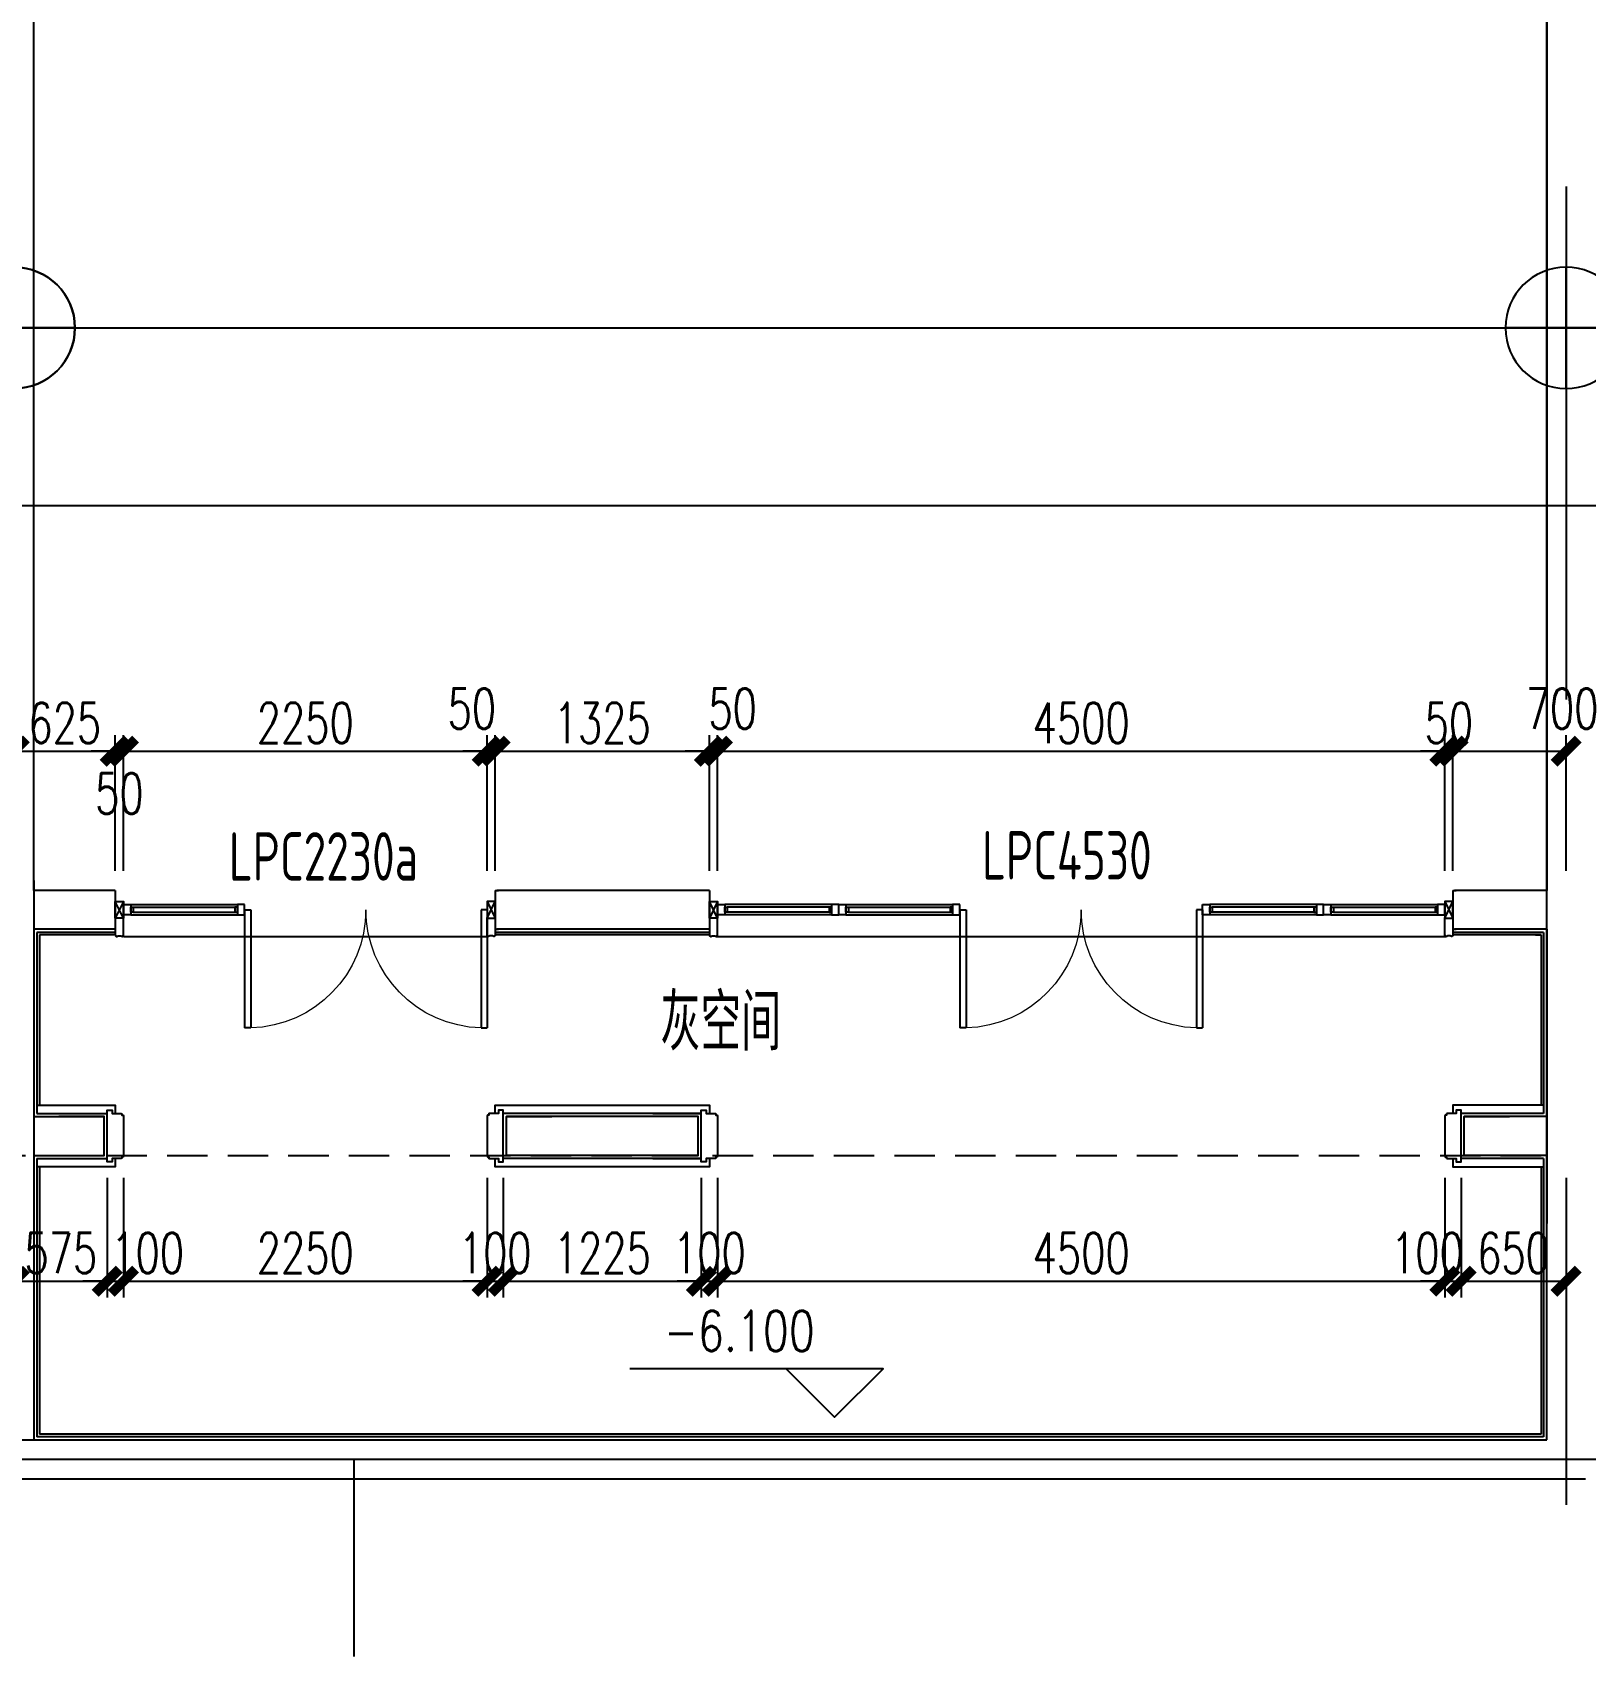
# Model space of a CAD drawing. Extents: x 296441 to 853063, y 459050 to 1117990.
# Drawn here: x 827336 to 836943, y 865610 to 875658 of the extents above; entities that cross this region are included whole.
import ezdxf

# ---------------------------------------------------------------- set-up
doc = ezdxf.new("R2010")
doc.units = 0
doc.header["$LTSCALE"] = 1000
doc.linetypes.add('20-GRID$0$CENTER2', pattern=[28.575, 19.05, -3.175, 3.175, -3.175])
doc.linetypes.add('BSMT-PLAN-BS01$0$$0$HIDDEN', pattern=[0.375, 0.25, -0.125])
for name, color, linetype in [('20-GRID$0$G-GRID', 8, '20-GRID$0$CENTER2'), ('20-PLAN-BS01-P$0$G-XREF', 2, 'Continuous'), ('BSMT-PLAN-BS01$0$A-WALL', 1, 'Continuous'), ('BSMT-PLAN-BS01$0$BSMT-PLAN-BS01-P$0$A-WALL', 1, 'Continuous'), ('DZ-PLAN-MAIN-FL01$0$A-WIND-IDEN', 33, 'Continuous'), ('E-TEXT-BS01-MI-20$0$A-ANNO-LEVL', 3, 'Continuous'), ('E-TEXT-BS01-MI-20$0$A-ANNO-LEVL-TEXT', 255, 'Continuous'), ('E-TEXT-BS01-MI-20$0$A-ROOM-IDEN', 4, 'Continuous'), ('E1-BS01-18-19$0$A-OVLK', 140, 'Continuous'), ('E1-BS01-18-19$0$A-WALL', 1, 'Continuous'), ('E1-BS01-18-19$0$A-WALL-FNSH', 6, 'Continuous'), ('E1-BS01-18-19$0$G-XREF', 2, 'Continuous'), ('E1-BS01-20$0$A-DOOR', 4, 'Continuous'), ('E1-BS01-20$0$A-FLOR', 23, 'Continuous'), ('E1-BS01-20$0$A-OVLK', 140, 'Continuous'), ('E1-BS01-20$0$A-SECT-WIND', 155, 'Continuous'), ('E1-BS01-20$0$A-SECT-WOOD', 17, 'Continuous'), ('E1-BS01-20$0$A-WALL', 1, 'Continuous'), ('E1-BS01-20$0$A-WALL-FNSH', 6, 'Continuous'), ('E1-BS01-20$0$G-XREF', 2, 'Continuous'), ('G-BS01-20$0$A-OVLK', 140, 'Continuous'), ('G-BS01-20$0$A-WALL-FNSH', 6, 'Continuous'), ('G-XREF', 2, 'Continuous'), ('menchuangtao1$0$A-DETL-STONE', 42, 'Continuous'), ('menchuangtao1$0$A-WALL', 1, 'Continuous'), ('menchuangtao1$0$A_CUR_FRAME', 112, 'Continuous'), ('mentao100$0$A-SECT-FNSH', 6, 'Continuous'), ('mentao100$0$A-SECT-STONE', 42, 'Continuous'), ('mentao100$0$A-WALL', 1, 'Continuous'), ('ZT0_默认图层-----PM、LM、DY、JD', 7, 'Continuous'), ('ZT1_Dim---标注---PM、LM、DY、JD', 252, 'Continuous')]:
    doc.layers.add(name, color=color, linetype=linetype)
doc.layers.add('E-TEXT-BS01-MI-20$0$A-ANNO-NPLT', color=215, linetype='Continuous', plot=False)
doc.layers.add('E1-BS01-20$0$A-ANNO-NPLT', color=215, linetype='Continuous', plot=False)
doc.styles.add('E-TEXT-BS01-MI-20$0$GOA_01_thin_0.75', font='romans.shx', dxfattribs={"width": 0.75, "bigfont": 'hzdx.shx'})
doc.styles.get("Standard").update_dxf_attribs({"font": 'gbenor.shx', "bigfont": 'gbcbig.shx'})
doc.styles.add('ZT-DIMSTYLE', font='ROMANS.shx', dxfattribs={"width": 0.7, "bigfont": 'CHINESE.shx'})
doc.dimstyles.new('ZT-DIM100', dxfattribs={"dimscale": 100, "dimtxt": 2.5, "dimasz": 1.5, "dimexe": 1, "dimexo": 1, "dimgap": 0.5, "dimtad": 1, "dimdec": 0, "dimdsep": 46, "dimtxsty": 'ZT-DIMSTYLE', "dimblk": 'ARCHTICK', "dimcen": 2.5, "dimclrd": 175, "dimclre": 175, "dimclrt": 7, "dimazin": 2, "dimtfac": 1, "dimtix": 1, "dimtmove": 2, "dimatfit": 3, "dimfxl": 0, "dimarcsym": 0})

# ---------------------------------------------------------------- blocks, each defined once
blk = doc.blocks.new('E-TEXT-BS01-MI-20$0$A$C6F811121')
for p, q in [((0, -750), (0, 750)), ((-750, 0), (750, 0))]:
    blk.add_line(p, q)
blk.add_circle((0, 0), 750)
blk = doc.blocks.new('E-TEXT-BS01-MI-20')
at = {"layer": 'E-TEXT-BS01-MI-20$0$A-ANNO-LEVL'}
blk.add_lwpolyline([(-4825, -6440), (-4525, -6740), (-4225, -6440), (-5792, -6440)], dxfattribs=at)
at = {"layer": 'E-TEXT-BS01-MI-20$0$A-ANNO-NPLT', "xscale": -0.5, "yscale": 0.5, "zscale": 0.5}
blk.add_blockref('E-TEXT-BS01-MI-20$0$A$C6F811121', (0, 0), dxfattribs=at)
at = {"layer": 'E-TEXT-BS01-MI-20$0$A-ANNO-LEVL-TEXT', "style": 'E-TEXT-BS01-MI-20$0$GOA_01_thin_0.75', "width": 0.75}
blk.add_text('-6.100', height=250, dxfattribs=at).set_placement((-5580, -6331))
at = {"layer": 'E-TEXT-BS01-MI-20$0$A-ROOM-IDEN', "style": 'E-TEXT-BS01-MI-20$0$GOA_01_thin_0.75', "width": 0.75}
blk.add_text('灰空间', height=350, dxfattribs=at).set_placement((-5603, -4471))
blk = doc.blocks.new('menchuangtao1')
at = {"layer": 'menchuangtao1$0$A-DETL-STONE'}
blk.add_lwpolyline([(-10, -52), (-10, -159, -0.471625), (-15, -162, -0.528396), (-19, -165, 0.241692), (-51, -165, -0.528396), (-55, -162, -0.471625), (-60, -159), (-60, -52)], format="xyb", close=True, dxfattribs=at)
at = {"layer": 'menchuangtao1$0$A-WALL'}
for p, q in [((-10, 120), (-10, -120)), ((-10, 120), (10, 120)), ((-10, -120), (10, -120))]:
    blk.add_line(p, q, dxfattribs=at)
at = {"layer": 'menchuangtao1$0$A_CUR_FRAME'}
for p, q in [((-60, -52), (-10, 52)), ((-60, 52), (-10, -52))]:
    blk.add_line(p, q, dxfattribs=at)
blk.add_lwpolyline([(-10, -52), (-10, 52), (-60, 52), (-60, -52)], close=True, dxfattribs=at)
blk = doc.blocks.new('E1-BS01-20$0$B-PLAN-FL01$0$$DorLib2D$00000002')
for p, q in [((-0.5, 0), (-0.5, 0.4875)), ((-0.475, 0.4875), (-0.5, 0.4875)), ((-0.475, 0), (-0.475, 0.4875)), ((0.475, 0), (0.475, 0.4875)), ((0.475, 0.4875), (0.5, 0.4875)), ((0.5, 0), (0.5, 0.4875)), ((-0.5, 0), (-0.475, 0)), ((0.5, 0), (0.475, 0))]:
    blk.add_line(p, q)
at = {"lineweight": 13}
for centre, start, end in [((-0.4875, 0), 0, 88.53072), ((0.4875, 0), 91.46928, 180)]:
    blk.add_arc(centre, 0.4875, start, end, dxfattribs=at)
blk = doc.blocks.new('E1-BS01-20$0$A$C6F811121')
for p, q in [((0, -750), (0, 750)), ((-750, 0), (750, 0))]:
    blk.add_line(p, q)
blk.add_circle((0, 0), 750)
blk = doc.blocks.new('E1-BS01-20$0$750----DDDD')
at = {"layer": 'E1-BS01-20$0$A-SECT-WIND'}
for p, q in [((45, 32.5), (705, 32.5)), ((60, 15), (690, 15)), ((45, -32.5), (705, -32.5)), ((60, -15), (690, -15))]:
    blk.add_line(p, q, dxfattribs=at)
at = {"layer": 'E1-BS01-20$0$A-SECT-WOOD'}
for points in [[(0, 32.5), (45, 32.5), (45, -32.5), (0, -32.5)], [(60, 15), (60, -15), (45, -15), (45, 15)], [(690, 15), (690, -15), (705, -15), (705, 15)], [(750, 32.5), (705, 32.5), (705, -32.5), (750, -32.5)]]:
    blk.add_lwpolyline(points, close=True, dxfattribs=at)
blk = doc.blocks.new('YQ121111477')
at = {"layer": '20-GRID$0$G-GRID'}
for p, q in [((68700, 31320.2), (68700, 938.6)), ((-4674.1, 8220.2, 0), (82140, 8220.2, 0)), ((-4674.1, 7120.2, 0), (82140, 7120.2, 0)), ((-4674.1, 1220.2), (82140, 1220.2)), ((61200, 1220.2), (61200, 0))]:
    blk.add_line(p, q, dxfattribs=at)
at = {"layer": 'BSMT-PLAN-BS01$0$A-WALL', "color": 1}
for p, q in [((59220, 4800.2, 0.5), (59220, 3700.2, 0.5)), ((59220, 3700.2, -1.2), (59220, 1340.2, -0.9))]:
    blk.add_line(p, q, dxfattribs=at)
at = {"layer": 'BSMT-PLAN-BS01$0$A-WALL', "color": 5, "linetype": 'BSMT-PLAN-BS01$0$$0$HIDDEN'}
blk.add_line((9420, 3100.2, -0.4), (68580, 3100.2, -0.4), dxfattribs=at)
at = {"layer": 'BSMT-PLAN-BS01$0$A-WALL', "color": 1}
for points, elevation in [([(68580, 1340.2), (68580, 21940.2)], -0.2), ([(9420, 1340.2), (68580, 1340.2)], -1.1), ([(9180, 1100.2), (68820, 1100.2)], -1.1)]:
    blk.add_lwpolyline(points, dxfattribs=dict(at, elevation=elevation))
at = {"layer": 'BSMT-PLAN-BS01$0$BSMT-PLAN-BS01-P$0$A-WALL', "color": 1, "elevation": -0.2}
blk.add_lwpolyline([(68580, 1340.2), (68580, 21940.2)], dxfattribs=at)
at = {"layer": 'E1-BS01-20$0$A-FLOR'}
for p, q in [((59775, 4455.2, 0), (62025, 4455.2, 0)), ((63441, 4455.2, 0), (67959, 4455.2, 0))]:
    blk.add_line(p, q, dxfattribs=at)
at = {"layer": 'E1-BS01-20$0$A-OVLK'}
for p, q in [((59725, 4465.2, 0), (59255, 4465.2, 0)), ((63400, 4465.2, 0), (62075, 4465.2, 0)), ((68545, 4465.2, 0), (68000, 4465.2, 0))]:
    blk.add_line(p, q, dxfattribs=at)
at = {"layer": 'E1-BS01-20$0$A-WALL'}
for p, q in [((68580, 15840.2, 0), (68580, 4740.2, 0)), ((59220, 4740.2, 0), (59220, 12300.2, 0)), ((59715, 4740.2, 0), (59220, 4740.2, 0)), ((63390, 4740.2, 0), (62085, 4740.2, 0)), ((68580, 4740.2, 0), (68010, 4740.2, 0)), ((59220, 4500.2, 0), (59220, 2679.7, 0)), ((59715, 4500.2, 0), (59220, 4500.2, 0)), ((63390, 4500.2, 0), (62085, 4500.2, 0)), ((68580, 4500.2, 0), (68010, 4500.2, 0)), ((68580, 4500.2, 0), (68580, 2679.7, 0))]:
    blk.add_line(p, q, dxfattribs=at)
at = {"layer": 'E1-BS01-20$0$A-WALL-FNSH'}
for p, q in [((59725, 4480.2, 0), (59240, 4480.2, 0)), ((63400, 4480.2, 0), (62075, 4480.2, 0)), ((68560, 4480.2, 0), (68000, 4480.2, 0))]:
    blk.add_line(p, q, dxfattribs=at)
for p in [(59775, 4620.2, 0), (64200, 4620.2, 0), (67200, 4620.2, 0)]:
    blk.add_blockref('E1-BS01-20$0$750----DDDD', p)
at = {"xscale": -1}
for p in [(64200, 4620.2, 0), (67200, 4620.2, 0)]:
    blk.add_blockref('E1-BS01-20$0$750----DDDD', p, dxfattribs=at)
at = {"layer": '20-PLAN-BS01-P$0$G-XREF'}
for p in [(59100, 8220.2, 0), (68700, 8220.2, 0)]:
    blk.add_blockref('E-TEXT-BS01-MI-20', p, dxfattribs=at)
at = {"layer": 'E1-BS01-20$0$A-ANNO-NPLT', "xscale": 0.5, "yscale": 0.5, "zscale": 0.5}
blk.add_blockref('E1-BS01-20$0$A$C6F811121', (59100, 8220.2, 0), dxfattribs=at)
at = {"layer": 'E1-BS01-20$0$A-DOOR', "xscale": -1500, "yscale": 1500, "zscale": 1500, "rotation": 180}
for p in [(61275, 4620.2, 0), (65700, 4620.2, 0)]:
    blk.add_blockref('E1-BS01-20$0$B-PLAN-FL01$0$$DorLib2D$00000002', p, dxfattribs=at)
at = {"layer": 'E1-BS01-20$0$G-XREF', "xscale": -1}
for p in [(59714.9, 4620.2, 0), (63389.9, 4620.2, 0)]:
    blk.add_blockref('menchuangtao1', p, dxfattribs=at)
at = {"layer": 'E1-BS01-20$0$G-XREF'}
for p in [(62085.1, 4620.2, 0), (68010, 4620.2, 0)]:
    blk.add_blockref('menchuangtao1', p, dxfattribs=at)
blk = doc.blocks.new('mentao100')
at = {"layer": 'mentao100$0$A-SECT-FNSH'}
for p, q in [((-280, 140), (20, 140)), ((-280, -140), (20, -140))]:
    blk.add_line(p, q, dxfattribs=at)
at = {"layer": 'mentao100$0$A-SECT-STONE', "ltscale": 0.1}
blk.add_lwpolyline([(20, 140), (20, 160), (50, 160), (50, 140), (105, 140, -0.414214), (110, 135), (110, 130), (115, 130, -0.414165), (120, 125), (120, 98), (120, -125, -0.414165), (115, -130), (110, -130), (110, -135, -0.414214), (105, -140), (50, -140), (50, -160), (20, -160), (20, -140)], format="xyb", close=True, dxfattribs=at)
at = {"layer": 'mentao100$0$A-WALL'}
blk.add_lwpolyline([(-280, -120), (0, -120), (0, 120), (-280, 120)], dxfattribs=at)
blk = doc.blocks.new('YQ1230160300')
at = {"layer": 'E1-BS01-18-19$0$A-OVLK'}
for points, elevation in [([(20, 2070), (580, 2070), (580, 2020)], 0), ([(6505, 2020), (6505, 2070), (5180, 2070), (5180, 2020)], 1), ([(9340, 2070), (8855, 2070), (8855, 2020)], 1), ([(580, 1740), (580, 1690), (20, 1690)], 0), ([(5180, 1740), (5180, 1690), (6505, 1690), (6505, 1740)], 1), ([(8855, 1740), (8855, 1690), (9340, 1690)], 1)]:
    blk.add_lwpolyline(points, dxfattribs=dict(at, elevation=elevation))
at = {"layer": 'E1-BS01-18-19$0$A-WALL'}
for p, q in [((0, 2000, 0), (510, 2000, 1)), ((5250, 2000, 1), (6435, 2000, 1)), ((9360, 2000, 0), (8925, 2000, 1)), ((0, 1760, 0), (510, 1760, 1)), ((5250, 1760, 1), (6435, 1760, 1)), ((9360, 1760, 0), (8925, 1760, 1))]:
    blk.add_line(p, q, dxfattribs=at)
at = {"layer": 'E1-BS01-18-19$0$A-WALL-FNSH'}
for p, q in [((20, 3140, 0), (20, 2020, 0)), ((20, 2020, 0), (530, 2020, 1)), ((5230, 2020, 1), (6455, 2020, 1)), ((9340, 2020, 0), (8905, 2020, 1)), ((20, 1740, 0), (530, 1740, 1)), ((20, 1740), (20, 20)), ((5230, 1740, 1), (6455, 1740, 1)), ((9340, 1740, 0), (8905, 1740, 1)), ((9340, 1740, 0), (9340, 20, -1)), ((20, 20, -1), (9340, 20, -1))]:
    blk.add_line(p, q, dxfattribs=at)
at = {"layer": 'G-BS01-20$0$A-OVLK'}
for p, q in [((35, 3125, 0), (35, 2070, 0)), ((70, 3125, 0), (35, 3125, 0)), ((9325, 3125, 0), (9325, 2070, 0)), ((35, 1690), (35, 35)), ((9325, 1690, 0), (9325, 35, -1)), ((35, 35, -1), (9325, 35, -1))]:
    blk.add_line(p, q, dxfattribs=at)
at = {"layer": 'G-BS01-20$0$A-WALL-FNSH'}
blk.add_line((9340, 3140, 0), (9340, 2020, 0), dxfattribs=at)
at = {"layer": 'E1-BS01-18-19$0$G-XREF'}
for p in [(510, 1880, 1), (6435, 1880, 1)]:
    blk.add_blockref('mentao100', p, dxfattribs=at)
at = {"layer": 'E1-BS01-18-19$0$G-XREF', "extrusion": (0, 0, -1), "zscale": -1}
blk.add_blockref('mentao100', (-5250, 1880, -1), dxfattribs=at)
at = {"layer": 'E1-BS01-18-19$0$G-XREF', "xscale": -1}
blk.add_blockref('mentao100', (8925, 1880, 1), dxfattribs=at)
blk = doc.blocks.new('_ArchTick')
at = {"color": 0, "linetype": 'ByBlock', "const_width": 0.4}
blk.add_lwpolyline([(-0.5, -0.5), (0.5, 0.5)], dxfattribs=at)
blk = doc.blocks.new('*D1648')
at = {"layer": 'Defpoints', "color": 0, "ltscale": 1000, "transparency": 16777216}
for p in [(58850, 861), (58150, 20), (58850, 20)]:
    blk.add_point(p, dxfattribs=at)
at = {"layer": 'ZT1_Dim---标注---PM、LM、DY、JD', "color": 175, "linetype": 'ByBlock', "lineweight": -2, "ltscale": 1000, "transparency": 16777216}
for p, q in [((58150, 120), (58150, 961)), ((58850, 120), (58850, 961)), ((58150, 861), (58850, 861))]:
    blk.add_line(p, q, dxfattribs=at)
at = {"layer": 'ZT1_Dim---标注---PM、LM、DY、JD', "color": 175, "lineweight": -2, "ltscale": 1000, "transparency": 16777216, "xscale": 150, "yscale": 150, "zscale": 150, "rotation": 180}
blk.add_blockref('_ArchTick', (58150, 861), dxfattribs=at)
at = {"layer": 'ZT1_Dim---标注---PM、LM、DY、JD', "color": 175, "lineweight": -2, "ltscale": 1000, "transparency": 16777216, "xscale": 150, "yscale": 150, "zscale": 150}
blk.add_blockref('_ArchTick', (58850, 861), dxfattribs=at)
at = {"layer": 'ZT1_Dim---标注---PM、LM、DY、JD', "color": 7, "ltscale": 1000, "transparency": 16777216, "insert": (58825, 1124), "char_height": 250, "attachment_point": 5, "style": 'ZT-DIMSTYLE'}
blk.add_mtext('700', dxfattribs=at)
blk = doc.blocks.new('*D1649')
at = {"layer": 'Defpoints', "color": 0, "ltscale": 1000, "transparency": 16777216}
for p in [(58150, 861), (58100, 20), (58150, 20)]:
    blk.add_point(p, dxfattribs=at)
at = {"layer": 'ZT1_Dim---标注---PM、LM、DY、JD', "color": 175, "linetype": 'ByBlock', "lineweight": -2, "ltscale": 1000, "transparency": 16777216}
for p, q in [((58100, 120), (58100, 961)), ((58150, 120), (58150, 961)), ((58100, 861), (57950, 861)), ((58100, 861), (58150, 861)), ((58150, 861), (58300, 861))]:
    blk.add_line(p, q, dxfattribs=at)
at = {"layer": 'ZT1_Dim---标注---PM、LM、DY、JD', "color": 175, "lineweight": -2, "ltscale": 1000, "transparency": 16777216, "xscale": 150, "yscale": 150, "zscale": 150}
blk.add_blockref('_ArchTick', (58100, 861), dxfattribs=at)
at = {"layer": 'ZT1_Dim---标注---PM、LM、DY、JD', "color": 175, "lineweight": -2, "ltscale": 1000, "transparency": 16777216, "xscale": 150, "yscale": 150, "zscale": 150, "rotation": 180}
blk.add_blockref('_ArchTick', (58150, 861), dxfattribs=at)
at = {"layer": 'ZT1_Dim---标注---PM、LM、DY、JD', "color": 7, "ltscale": 1000, "transparency": 16777216, "insert": (58125, 1036), "char_height": 250, "attachment_point": 5, "style": 'ZT-DIMSTYLE'}
blk.add_mtext('50', dxfattribs=at)
blk = doc.blocks.new('*D1650')
at = {"layer": 'Defpoints', "color": 0, "ltscale": 1000, "transparency": 16777216}
for p in [(58100, 861), (53600, 20), (58100, 20)]:
    blk.add_point(p, dxfattribs=at)
at = {"layer": 'ZT1_Dim---标注---PM、LM、DY、JD', "color": 175, "linetype": 'ByBlock', "lineweight": -2, "ltscale": 1000, "transparency": 16777216}
for p, q in [((53600, 120), (53600, 961)), ((58100, 120), (58100, 961)), ((53600, 861), (58100, 861))]:
    blk.add_line(p, q, dxfattribs=at)
at = {"layer": 'ZT1_Dim---标注---PM、LM、DY、JD', "color": 175, "lineweight": -2, "ltscale": 1000, "transparency": 16777216, "xscale": 150, "yscale": 150, "zscale": 150, "rotation": 180}
blk.add_blockref('_ArchTick', (53600, 861), dxfattribs=at)
at = {"layer": 'ZT1_Dim---标注---PM、LM、DY、JD', "color": 175, "lineweight": -2, "ltscale": 1000, "transparency": 16777216, "xscale": 150, "yscale": 150, "zscale": 150}
blk.add_blockref('_ArchTick', (58100, 861), dxfattribs=at)
at = {"layer": 'ZT1_Dim---标注---PM、LM、DY、JD', "color": 7, "ltscale": 1000, "transparency": 16777216, "insert": (55850, 1036), "char_height": 250, "attachment_point": 5, "style": 'ZT-DIMSTYLE'}
blk.add_mtext('4500', dxfattribs=at)
blk = doc.blocks.new('*D1651')
at = {"layer": 'Defpoints', "color": 0, "ltscale": 1000, "transparency": 16777216}
for p in [(53600, 861), (53550, 20), (53600, 20)]:
    blk.add_point(p, dxfattribs=at)
at = {"layer": 'ZT1_Dim---标注---PM、LM、DY、JD', "color": 175, "linetype": 'ByBlock', "lineweight": -2, "ltscale": 1000, "transparency": 16777216}
for p, q in [((53550, 120), (53550, 961)), ((53600, 120), (53600, 961)), ((53550, 861), (53400, 861)), ((53550, 861), (53600, 861)), ((53600, 861), (53750, 861))]:
    blk.add_line(p, q, dxfattribs=at)
at = {"layer": 'ZT1_Dim---标注---PM、LM、DY、JD', "color": 175, "lineweight": -2, "ltscale": 1000, "transparency": 16777216, "xscale": 150, "yscale": 150, "zscale": 150}
blk.add_blockref('_ArchTick', (53550, 861), dxfattribs=at)
at = {"layer": 'ZT1_Dim---标注---PM、LM、DY、JD', "color": 175, "lineweight": -2, "ltscale": 1000, "transparency": 16777216, "xscale": 150, "yscale": 150, "zscale": 150, "rotation": 180}
blk.add_blockref('_ArchTick', (53600, 861), dxfattribs=at)
at = {"layer": 'ZT1_Dim---标注---PM、LM、DY、JD', "color": 7, "ltscale": 1000, "transparency": 16777216, "insert": (53694, 1124), "char_height": 250, "attachment_point": 5, "style": 'ZT-DIMSTYLE'}
blk.add_mtext('50', dxfattribs=at)
blk = doc.blocks.new('*D1652')
at = {"layer": 'Defpoints', "color": 0, "ltscale": 1000, "transparency": 16777216}
for p in [(53550, 861), (52225, 20), (53550, 20)]:
    blk.add_point(p, dxfattribs=at)
at = {"layer": 'ZT1_Dim---标注---PM、LM、DY、JD', "color": 175, "linetype": 'ByBlock', "lineweight": -2, "ltscale": 1000, "transparency": 16777216}
for p, q in [((52225, 120), (52225, 961)), ((53550, 120), (53550, 961)), ((52225, 861), (53550, 861))]:
    blk.add_line(p, q, dxfattribs=at)
at = {"layer": 'ZT1_Dim---标注---PM、LM、DY、JD', "color": 175, "lineweight": -2, "ltscale": 1000, "transparency": 16777216, "xscale": 150, "yscale": 150, "zscale": 150, "rotation": 180}
blk.add_blockref('_ArchTick', (52225, 861), dxfattribs=at)
at = {"layer": 'ZT1_Dim---标注---PM、LM、DY、JD', "color": 175, "lineweight": -2, "ltscale": 1000, "transparency": 16777216, "xscale": 150, "yscale": 150, "zscale": 150}
blk.add_blockref('_ArchTick', (53550, 861), dxfattribs=at)
at = {"layer": 'ZT1_Dim---标注---PM、LM、DY、JD', "color": 7, "ltscale": 1000, "transparency": 16777216, "insert": (52887, 1036), "char_height": 250, "attachment_point": 5, "style": 'ZT-DIMSTYLE'}
blk.add_mtext('1325', dxfattribs=at)
blk = doc.blocks.new('*D1653')
at = {"layer": 'Defpoints', "color": 0, "ltscale": 1000, "transparency": 16777216}
for p in [(52225, 861), (52175, 20), (52225, 20)]:
    blk.add_point(p, dxfattribs=at)
at = {"layer": 'ZT1_Dim---标注---PM、LM、DY、JD', "color": 175, "linetype": 'ByBlock', "lineweight": -2, "ltscale": 1000, "transparency": 16777216}
for p, q in [((52175, 120), (52175, 961)), ((52225, 120), (52225, 961)), ((52175, 861), (52025, 861)), ((52175, 861), (52225, 861)), ((52225, 861), (52375, 861))]:
    blk.add_line(p, q, dxfattribs=at)
at = {"layer": 'ZT1_Dim---标注---PM、LM、DY、JD', "color": 175, "lineweight": -2, "ltscale": 1000, "transparency": 16777216, "xscale": 150, "yscale": 150, "zscale": 150}
blk.add_blockref('_ArchTick', (52175, 861), dxfattribs=at)
at = {"layer": 'ZT1_Dim---标注---PM、LM、DY、JD', "color": 175, "lineweight": -2, "ltscale": 1000, "transparency": 16777216, "xscale": 150, "yscale": 150, "zscale": 150, "rotation": 180}
blk.add_blockref('_ArchTick', (52225, 861), dxfattribs=at)
at = {"layer": 'ZT1_Dim---标注---PM、LM、DY、JD', "color": 7, "ltscale": 1000, "transparency": 16777216, "insert": (52081, 1124), "char_height": 250, "attachment_point": 5, "style": 'ZT-DIMSTYLE'}
blk.add_mtext('50', dxfattribs=at)
blk = doc.blocks.new('*D1654')
at = {"layer": 'Defpoints', "color": 0, "ltscale": 1000, "transparency": 16777216}
for p in [(52175, 861), (49925, 20), (52175, 20)]:
    blk.add_point(p, dxfattribs=at)
at = {"layer": 'ZT1_Dim---标注---PM、LM、DY、JD', "color": 175, "linetype": 'ByBlock', "lineweight": -2, "ltscale": 1000, "transparency": 16777216}
for p, q in [((49925, 120), (49925, 961)), ((52175, 120), (52175, 961)), ((49925, 861), (52175, 861))]:
    blk.add_line(p, q, dxfattribs=at)
at = {"layer": 'ZT1_Dim---标注---PM、LM、DY、JD', "color": 175, "lineweight": -2, "ltscale": 1000, "transparency": 16777216, "xscale": 150, "yscale": 150, "zscale": 150, "rotation": 180}
blk.add_blockref('_ArchTick', (49925, 861), dxfattribs=at)
at = {"layer": 'ZT1_Dim---标注---PM、LM、DY、JD', "color": 175, "lineweight": -2, "ltscale": 1000, "transparency": 16777216, "xscale": 150, "yscale": 150, "zscale": 150}
blk.add_blockref('_ArchTick', (52175, 861), dxfattribs=at)
at = {"layer": 'ZT1_Dim---标注---PM、LM、DY、JD', "color": 7, "ltscale": 1000, "transparency": 16777216, "insert": (51050, 1036), "char_height": 250, "attachment_point": 5, "style": 'ZT-DIMSTYLE'}
blk.add_mtext('2250', dxfattribs=at)
blk = doc.blocks.new('*D1655')
at = {"layer": 'Defpoints', "color": 0, "ltscale": 1000, "transparency": 16777216}
for p in [(49925, 861), (49875, 20), (49925, 20)]:
    blk.add_point(p, dxfattribs=at)
at = {"layer": 'ZT1_Dim---标注---PM、LM、DY、JD', "color": 175, "linetype": 'ByBlock', "lineweight": -2, "ltscale": 1000, "transparency": 16777216}
for p, q in [((49875, 120), (49875, 961)), ((49925, 120), (49925, 961)), ((49875, 861), (49725, 861)), ((49875, 861), (49925, 861)), ((49925, 861), (50075, 861))]:
    blk.add_line(p, q, dxfattribs=at)
at = {"layer": 'ZT1_Dim---标注---PM、LM、DY、JD', "color": 175, "lineweight": -2, "ltscale": 1000, "transparency": 16777216, "xscale": 150, "yscale": 150, "zscale": 150}
blk.add_blockref('_ArchTick', (49875, 861), dxfattribs=at)
at = {"layer": 'ZT1_Dim---标注---PM、LM、DY、JD', "color": 175, "lineweight": -2, "ltscale": 1000, "transparency": 16777216, "xscale": 150, "yscale": 150, "zscale": 150, "rotation": 180}
blk.add_blockref('_ArchTick', (49925, 861), dxfattribs=at)
at = {"layer": 'ZT1_Dim---标注---PM、LM、DY、JD', "color": 7, "ltscale": 1000, "transparency": 16777216, "insert": (49900, 599), "char_height": 250, "attachment_point": 5, "style": 'ZT-DIMSTYLE'}
blk.add_mtext('50', dxfattribs=at)
blk = doc.blocks.new('*D1656')
at = {"layer": 'Defpoints', "color": 0, "ltscale": 1000, "transparency": 16777216}
for p in [(49875, 861), (49250, 20), (49875, 20)]:
    blk.add_point(p, dxfattribs=at)
at = {"layer": 'ZT1_Dim---标注---PM、LM、DY、JD', "color": 175, "linetype": 'ByBlock', "lineweight": -2, "ltscale": 1000, "transparency": 16777216}
for p, q in [((49250, 120), (49250, 961)), ((49875, 120), (49875, 961)), ((49250, 861), (49875, 861))]:
    blk.add_line(p, q, dxfattribs=at)
at = {"layer": 'ZT1_Dim---标注---PM、LM、DY、JD', "color": 175, "lineweight": -2, "ltscale": 1000, "transparency": 16777216, "xscale": 150, "yscale": 150, "zscale": 150, "rotation": 180}
blk.add_blockref('_ArchTick', (49250, 861), dxfattribs=at)
at = {"layer": 'ZT1_Dim---标注---PM、LM、DY、JD', "color": 175, "lineweight": -2, "ltscale": 1000, "transparency": 16777216, "xscale": 150, "yscale": 150, "zscale": 150}
blk.add_blockref('_ArchTick', (49875, 861), dxfattribs=at)
at = {"layer": 'ZT1_Dim---标注---PM、LM、DY、JD', "color": 7, "ltscale": 1000, "transparency": 16777216, "insert": (49562, 1036), "char_height": 250, "attachment_point": 5, "style": 'ZT-DIMSTYLE'}
blk.add_mtext('625', dxfattribs=at)
blk = doc.blocks.new('*D1514')
at = {"layer": 'Defpoints', "color": 0, "ltscale": 1000, "transparency": 16777216}
for p in [(836173, 868671), (836823, 868671), (836823, 867932)]:
    blk.add_point(p, dxfattribs=at)
at = {"layer": 'ZT1_Dim---标注---PM、LM、DY、JD', "color": 175, "linetype": 'ByBlock', "lineweight": -2, "ltscale": 1000, "transparency": 16777216}
for p, q in [((836173, 868571), (836173, 867832)), ((836823, 868571), (836823, 867832))]:
    blk.add_line(p, q, dxfattribs=at)
at = {"layer": 'ZT1_Dim---标注---PM、LM、DY、JD', "color": 175, "lineweight": -2, "ltscale": 1000, "transparency": 16777216}
blk.add_line((836173, 867932), (836823, 867932), dxfattribs=at)
at = {"layer": 'ZT1_Dim---标注---PM、LM、DY、JD', "color": 175, "lineweight": -2, "ltscale": 1000, "transparency": 16777216, "xscale": 150, "yscale": 150, "zscale": 150, "rotation": 180}
blk.add_blockref('_ArchTick', (836173, 867932), dxfattribs=at)
at = {"layer": 'ZT1_Dim---标注---PM、LM、DY、JD', "color": 175, "lineweight": -2, "ltscale": 1000, "transparency": 16777216, "xscale": 150, "yscale": 150, "zscale": 150}
blk.add_blockref('_ArchTick', (836823, 867932), dxfattribs=at)
at = {"layer": 'ZT1_Dim---标注---PM、LM、DY、JD', "color": 7, "ltscale": 1000, "transparency": 16777216, "insert": (836498, 868107), "char_height": 250, "attachment_point": 5, "style": 'ZT-DIMSTYLE'}
blk.add_mtext('650', dxfattribs=at)
blk = doc.blocks.new('*D1515')
at = {"layer": 'Defpoints', "color": 0, "ltscale": 1000, "transparency": 16777216}
for p in [(836073, 868671), (836173, 868671), (836173, 867932)]:
    blk.add_point(p, dxfattribs=at)
at = {"layer": 'ZT1_Dim---标注---PM、LM、DY、JD', "color": 175, "linetype": 'ByBlock', "lineweight": -2, "ltscale": 1000, "transparency": 16777216}
for p, q in [((836073, 868571), (836073, 867832)), ((836173, 868571), (836173, 867832))]:
    blk.add_line(p, q, dxfattribs=at)
at = {"layer": 'ZT1_Dim---标注---PM、LM、DY、JD', "color": 175, "lineweight": -2, "ltscale": 1000, "transparency": 16777216}
for p, q in [((836073, 867932), (835923, 867932)), ((836073, 867932), (836173, 867932)), ((836173, 867932), (836323, 867932))]:
    blk.add_line(p, q, dxfattribs=at)
at = {"layer": 'ZT1_Dim---标注---PM、LM、DY、JD', "color": 175, "lineweight": -2, "ltscale": 1000, "transparency": 16777216, "xscale": 150, "yscale": 150, "zscale": 150}
blk.add_blockref('_ArchTick', (836073, 867932), dxfattribs=at)
at = {"layer": 'ZT1_Dim---标注---PM、LM、DY、JD', "color": 175, "lineweight": -2, "ltscale": 1000, "transparency": 16777216, "xscale": 150, "yscale": 150, "zscale": 150, "rotation": 180}
blk.add_blockref('_ArchTick', (836173, 867932), dxfattribs=at)
at = {"layer": 'ZT1_Dim---标注---PM、LM、DY、JD', "color": 7, "ltscale": 1000, "transparency": 16777216, "insert": (835965, 868107), "char_height": 250, "attachment_point": 5, "style": 'ZT-DIMSTYLE'}
blk.add_mtext('100', dxfattribs=at)
blk = doc.blocks.new('*D1516')
at = {"layer": 'Defpoints', "color": 0, "ltscale": 1000, "transparency": 16777216}
for p in [(831573, 868671), (836073, 868671), (836073, 867932)]:
    blk.add_point(p, dxfattribs=at)
at = {"layer": 'ZT1_Dim---标注---PM、LM、DY、JD', "color": 175, "linetype": 'ByBlock', "lineweight": -2, "ltscale": 1000, "transparency": 16777216}
for p, q in [((831573, 868571), (831573, 867832)), ((836073, 868571), (836073, 867832))]:
    blk.add_line(p, q, dxfattribs=at)
at = {"layer": 'ZT1_Dim---标注---PM、LM、DY、JD', "color": 175, "lineweight": -2, "ltscale": 1000, "transparency": 16777216}
blk.add_line((831573, 867932), (836073, 867932), dxfattribs=at)
at = {"layer": 'ZT1_Dim---标注---PM、LM、DY、JD', "color": 175, "lineweight": -2, "ltscale": 1000, "transparency": 16777216, "xscale": 150, "yscale": 150, "zscale": 150, "rotation": 180}
blk.add_blockref('_ArchTick', (831573, 867932), dxfattribs=at)
at = {"layer": 'ZT1_Dim---标注---PM、LM、DY、JD', "color": 175, "lineweight": -2, "ltscale": 1000, "transparency": 16777216, "xscale": 150, "yscale": 150, "zscale": 150}
blk.add_blockref('_ArchTick', (836073, 867932), dxfattribs=at)
at = {"layer": 'ZT1_Dim---标注---PM、LM、DY、JD', "color": 7, "ltscale": 1000, "transparency": 16777216, "insert": (833823, 868107), "char_height": 250, "attachment_point": 5, "style": 'ZT-DIMSTYLE'}
blk.add_mtext('4500', dxfattribs=at)
blk = doc.blocks.new('*D1517')
at = {"layer": 'Defpoints', "color": 0, "ltscale": 1000, "transparency": 16777216}
for p in [(831473, 868671), (831573, 868671), (831573, 867932)]:
    blk.add_point(p, dxfattribs=at)
at = {"layer": 'ZT1_Dim---标注---PM、LM、DY、JD', "color": 175, "linetype": 'ByBlock', "lineweight": -2, "ltscale": 1000, "transparency": 16777216}
for p, q in [((831473, 868571), (831473, 867832)), ((831573, 868571), (831573, 867832))]:
    blk.add_line(p, q, dxfattribs=at)
at = {"layer": 'ZT1_Dim---标注---PM、LM、DY、JD', "color": 175, "lineweight": -2, "ltscale": 1000, "transparency": 16777216}
for p, q in [((831473, 867932), (831323, 867932)), ((831473, 867932), (831573, 867932)), ((831573, 867932), (831723, 867932))]:
    blk.add_line(p, q, dxfattribs=at)
at = {"layer": 'ZT1_Dim---标注---PM、LM、DY、JD', "color": 175, "lineweight": -2, "ltscale": 1000, "transparency": 16777216, "xscale": 150, "yscale": 150, "zscale": 150}
blk.add_blockref('_ArchTick', (831473, 867932), dxfattribs=at)
at = {"layer": 'ZT1_Dim---标注---PM、LM、DY、JD', "color": 175, "lineweight": -2, "ltscale": 1000, "transparency": 16777216, "xscale": 150, "yscale": 150, "zscale": 150, "rotation": 180}
blk.add_blockref('_ArchTick', (831573, 867932), dxfattribs=at)
at = {"layer": 'ZT1_Dim---标注---PM、LM、DY、JD', "color": 7, "ltscale": 1000, "transparency": 16777216, "insert": (831523, 868107), "char_height": 250, "attachment_point": 5, "style": 'ZT-DIMSTYLE'}
blk.add_mtext('100', dxfattribs=at)
blk = doc.blocks.new('*D1518')
at = {"layer": 'Defpoints', "color": 0, "ltscale": 1000, "transparency": 16777216}
for p in [(830248, 868671), (831473, 868671), (831473, 867932)]:
    blk.add_point(p, dxfattribs=at)
at = {"layer": 'ZT1_Dim---标注---PM、LM、DY、JD', "color": 175, "linetype": 'ByBlock', "lineweight": -2, "ltscale": 1000, "transparency": 16777216}
for p, q in [((830248, 868571), (830248, 867832)), ((831473, 868571), (831473, 867832))]:
    blk.add_line(p, q, dxfattribs=at)
at = {"layer": 'ZT1_Dim---标注---PM、LM、DY、JD', "color": 175, "lineweight": -2, "ltscale": 1000, "transparency": 16777216}
blk.add_line((830248, 867932), (831473, 867932), dxfattribs=at)
at = {"layer": 'ZT1_Dim---标注---PM、LM、DY、JD', "color": 175, "lineweight": -2, "ltscale": 1000, "transparency": 16777216, "xscale": 150, "yscale": 150, "zscale": 150, "rotation": 180}
blk.add_blockref('_ArchTick', (830248, 867932), dxfattribs=at)
at = {"layer": 'ZT1_Dim---标注---PM、LM、DY、JD', "color": 175, "lineweight": -2, "ltscale": 1000, "transparency": 16777216, "xscale": 150, "yscale": 150, "zscale": 150}
blk.add_blockref('_ArchTick', (831473, 867932), dxfattribs=at)
at = {"layer": 'ZT1_Dim---标注---PM、LM、DY、JD', "color": 7, "ltscale": 1000, "transparency": 16777216, "insert": (830861, 868107), "char_height": 250, "attachment_point": 5, "style": 'ZT-DIMSTYLE'}
blk.add_mtext('1225', dxfattribs=at)
blk = doc.blocks.new('*D1519')
at = {"layer": 'Defpoints', "color": 0, "ltscale": 1000, "transparency": 16777216}
for p in [(830148, 868671), (830248, 868671), (830248, 867932)]:
    blk.add_point(p, dxfattribs=at)
at = {"layer": 'ZT1_Dim---标注---PM、LM、DY、JD', "color": 175, "linetype": 'ByBlock', "lineweight": -2, "ltscale": 1000, "transparency": 16777216}
for p, q in [((830148, 868571), (830148, 867832)), ((830248, 868571), (830248, 867832))]:
    blk.add_line(p, q, dxfattribs=at)
at = {"layer": 'ZT1_Dim---标注---PM、LM、DY、JD', "color": 175, "lineweight": -2, "ltscale": 1000, "transparency": 16777216}
for p, q in [((830148, 867932), (829998, 867932)), ((830148, 867932), (830248, 867932)), ((830248, 867932), (830398, 867932))]:
    blk.add_line(p, q, dxfattribs=at)
at = {"layer": 'ZT1_Dim---标注---PM、LM、DY、JD', "color": 175, "lineweight": -2, "ltscale": 1000, "transparency": 16777216, "xscale": 150, "yscale": 150, "zscale": 150}
blk.add_blockref('_ArchTick', (830148, 867932), dxfattribs=at)
at = {"layer": 'ZT1_Dim---标注---PM、LM、DY、JD', "color": 175, "lineweight": -2, "ltscale": 1000, "transparency": 16777216, "xscale": 150, "yscale": 150, "zscale": 150, "rotation": 180}
blk.add_blockref('_ArchTick', (830248, 867932), dxfattribs=at)
at = {"layer": 'ZT1_Dim---标注---PM、LM、DY、JD', "color": 7, "ltscale": 1000, "transparency": 16777216, "insert": (830198, 868107), "char_height": 250, "attachment_point": 5, "style": 'ZT-DIMSTYLE'}
blk.add_mtext('100', dxfattribs=at)
blk = doc.blocks.new('*D1520')
at = {"layer": 'Defpoints', "color": 0, "ltscale": 1000, "transparency": 16777216}
for p in [(827898, 868671), (830148, 868671), (830148, 867932)]:
    blk.add_point(p, dxfattribs=at)
at = {"layer": 'ZT1_Dim---标注---PM、LM、DY、JD', "color": 175, "linetype": 'ByBlock', "lineweight": -2, "ltscale": 1000, "transparency": 16777216}
for p, q in [((827898, 868571), (827898, 867832)), ((830148, 868571), (830148, 867832))]:
    blk.add_line(p, q, dxfattribs=at)
at = {"layer": 'ZT1_Dim---标注---PM、LM、DY、JD', "color": 175, "lineweight": -2, "ltscale": 1000, "transparency": 16777216}
blk.add_line((827898, 867932), (830148, 867932), dxfattribs=at)
at = {"layer": 'ZT1_Dim---标注---PM、LM、DY、JD', "color": 175, "lineweight": -2, "ltscale": 1000, "transparency": 16777216, "xscale": 150, "yscale": 150, "zscale": 150, "rotation": 180}
blk.add_blockref('_ArchTick', (827898, 867932), dxfattribs=at)
at = {"layer": 'ZT1_Dim---标注---PM、LM、DY、JD', "color": 175, "lineweight": -2, "ltscale": 1000, "transparency": 16777216, "xscale": 150, "yscale": 150, "zscale": 150}
blk.add_blockref('_ArchTick', (830148, 867932), dxfattribs=at)
at = {"layer": 'ZT1_Dim---标注---PM、LM、DY、JD', "color": 7, "ltscale": 1000, "transparency": 16777216, "insert": (829023, 868107), "char_height": 250, "attachment_point": 5, "style": 'ZT-DIMSTYLE'}
blk.add_mtext('2250', dxfattribs=at)
blk = doc.blocks.new('*D1521')
at = {"layer": 'Defpoints', "color": 0, "ltscale": 1000, "transparency": 16777216}
for p in [(827798, 868671), (827898, 868671), (827898, 867932)]:
    blk.add_point(p, dxfattribs=at)
at = {"layer": 'ZT1_Dim---标注---PM、LM、DY、JD', "color": 175, "linetype": 'ByBlock', "lineweight": -2, "ltscale": 1000, "transparency": 16777216}
for p, q in [((827798, 868571), (827798, 867832)), ((827898, 868571), (827898, 867832))]:
    blk.add_line(p, q, dxfattribs=at)
at = {"layer": 'ZT1_Dim---标注---PM、LM、DY、JD', "color": 175, "lineweight": -2, "ltscale": 1000, "transparency": 16777216}
for p, q in [((827798, 867932), (827648, 867932)), ((827798, 867932), (827898, 867932)), ((827898, 867932), (828048, 867932))]:
    blk.add_line(p, q, dxfattribs=at)
at = {"layer": 'ZT1_Dim---标注---PM、LM、DY、JD', "color": 175, "lineweight": -2, "ltscale": 1000, "transparency": 16777216, "xscale": 150, "yscale": 150, "zscale": 150}
blk.add_blockref('_ArchTick', (827798, 867932), dxfattribs=at)
at = {"layer": 'ZT1_Dim---标注---PM、LM、DY、JD', "color": 175, "lineweight": -2, "ltscale": 1000, "transparency": 16777216, "xscale": 150, "yscale": 150, "zscale": 150, "rotation": 180}
blk.add_blockref('_ArchTick', (827898, 867932), dxfattribs=at)
at = {"layer": 'ZT1_Dim---标注---PM、LM、DY、JD', "color": 7, "ltscale": 1000, "transparency": 16777216, "insert": (828048, 868107), "char_height": 250, "attachment_point": 5, "style": 'ZT-DIMSTYLE'}
blk.add_mtext('100', dxfattribs=at)
blk = doc.blocks.new('*D1522')
at = {"layer": 'Defpoints', "color": 0, "ltscale": 1000, "transparency": 16777216}
for p in [(827223, 868671), (827798, 868671), (827798, 867932)]:
    blk.add_point(p, dxfattribs=at)
at = {"layer": 'ZT1_Dim---标注---PM、LM、DY、JD', "color": 175, "linetype": 'ByBlock', "lineweight": -2, "ltscale": 1000, "transparency": 16777216}
for p, q in [((827223, 868571), (827223, 867832)), ((827798, 868571), (827798, 867832))]:
    blk.add_line(p, q, dxfattribs=at)
at = {"layer": 'ZT1_Dim---标注---PM、LM、DY、JD', "color": 175, "lineweight": -2, "ltscale": 1000, "transparency": 16777216}
blk.add_line((827223, 867932), (827798, 867932), dxfattribs=at)
at = {"layer": 'ZT1_Dim---标注---PM、LM、DY、JD', "color": 175, "lineweight": -2, "ltscale": 1000, "transparency": 16777216, "xscale": 150, "yscale": 150, "zscale": 150, "rotation": 180}
blk.add_blockref('_ArchTick', (827223, 867932), dxfattribs=at)
at = {"layer": 'ZT1_Dim---标注---PM、LM、DY、JD', "color": 175, "lineweight": -2, "ltscale": 1000, "transparency": 16777216, "xscale": 150, "yscale": 150, "zscale": 150}
blk.add_blockref('_ArchTick', (827798, 867932), dxfattribs=at)
at = {"layer": 'ZT1_Dim---标注---PM、LM、DY、JD', "color": 7, "ltscale": 1000, "transparency": 16777216, "insert": (827511, 868107), "char_height": 250, "attachment_point": 5, "style": 'ZT-DIMSTYLE'}
blk.add_mtext('575', dxfattribs=at)
blk = doc.blocks.new('20200213130928')
at = {"layer": 'ZT1_Dim---标注---PM、LM、DY、JD', "ltscale": 1000}
for base, p1, p2, picture, middle in [((52225.1, 861), (52175.1, 20), (52225.1, 20), '*D1653', (52081.2, 1123.5)), ((53599.9, 861), (53549.9, 20), (53599.9, 20), '*D1651', (53693.7, 1123.5)), ((58850, 861), (58150, 20), (58850, 20), '*D1648', (58825, 1123.5)), ((49924.9, 861), (49874.9, 20), (49924.9, 20), '*D1655', (49899.9, 598.5))]:
    dim = blk.add_linear_dim(base=base, p1=p1, p2=p2, dimstyle='ZT-DIM100', dxfattribs=at)
    dim.commit()
    dim.dimension.update_dxf_attribs({"geometry": picture, "text_midpoint": middle, "dimtype": 128})
for base, p1, p2, picture, middle in [((49874.9, 861), (49250, 20), (49874.9, 20), '*D1656', (49562.5, 1036)), ((52175.1, 861), (49924.9, 20), (52175.1, 20), '*D1654', (51050, 1036)), ((53549.9, 861), (52225.1, 20), (53549.9, 20), '*D1652', (52887.5, 1036)), ((58100, 861), (53599.9, 20), (58100, 20), '*D1650', (55850, 1036)), ((58150, 861), (58100, 20), (58150, 20), '*D1649', (58125, 1036))]:
    dim = blk.add_linear_dim(base=base, p1=p1, p2=p2, dimstyle='ZT-DIM100', dxfattribs=at)
    dim.commit()
    dim.dimension.update_dxf_attribs({"geometry": picture, "text_midpoint": middle})

msp = doc.modelspace()

# ---------------------------------------------------------------- block references
at = {"xscale": -1}
msp.add_blockref('YQ1230160300', (836703.1, 866950.6, -1.1), dxfattribs=at)
at = {"layer": 'G-XREF'}
msp.add_blockref('YQ121111477', (768123.1, 865610.4), dxfattribs=at)
at = {"layer": 'ZT0_默认图层-----PM、LM、DY、JD', "ltscale": 5000}
msp.add_blockref('20200213130928', (777973.1, 870350.6, 0), dxfattribs=at)

# ---------------------------------------------------------------- texts
at = {"layer": 'DZ-PLAN-MAIN-FL01$0$A-WIND-IDEN', "color": 2, "width": 0.8}
for s, p in [('LPC2230a', (828550.6, 870410.5)), ('LPC4530', (833210.5, 870417.6))]:
    msp.add_text(s, height=300, dxfattribs=at).set_placement(p)

# ---------------------------------------------------------------- dimensions: what is measured, and where the dimension line sits
at = {"layer": 'ZT1_Dim---标注---PM、LM、DY、JD', "ltscale": 1000}
for base, p1, p2, picture, middle in [((827798, 867931.8), (827223.1, 868670.6), (827798, 868670.6), '*D1522', (827510.6, 868106.8)), ((830148.2, 867931.8), (827898, 868670.6), (830148.2, 868670.6), '*D1520', (829023.1, 868106.8)), ((830248.2, 867931.8), (830148.2, 868670.6), (830248.2, 868670.6), '*D1519', (830198.2, 868106.8)), ((831473, 867931.8), (830248.2, 868670.6), (831473, 868670.6), '*D1518', (830860.6, 868106.8)), ((831573, 867931.8), (831473, 868670.6), (831573, 868670.6), '*D1517', (831523, 868106.8)), ((836073.1, 867931.8), (831573, 868670.6), (836073.1, 868670.6), '*D1516', (833823.1, 868106.8)), ((836823.1, 867931.8), (836173.1, 868670.6), (836823.1, 868670.6), '*D1514', (836498.1, 868106.8))]:
    dim = msp.add_linear_dim(base=base, p1=p1, p2=p2, dimstyle='ZT-DIM100', override={"dimfxl": 200}, dxfattribs=at)
    dim.commit()
    dim.dimension.update_dxf_attribs({"geometry": picture, "text_midpoint": middle})
for base, p1, p2, picture, middle in [((827898, 867931.8), (827798, 868670.6), (827898, 868670.6), '*D1521', (828048.1, 868106.8)), ((836173.1, 867931.8), (836073.1, 868670.6), (836173.1, 868670.6), '*D1515', (835964.8, 868106.8))]:
    dim = msp.add_linear_dim(base=base, p1=p1, p2=p2, dimstyle='ZT-DIM100', override={"dimfxl": 200}, dxfattribs=at)
    dim.commit()
    dim.dimension.update_dxf_attribs({"geometry": picture, "text_midpoint": middle, "dimtype": 160})

doc.saveas('drawing.dxf')
